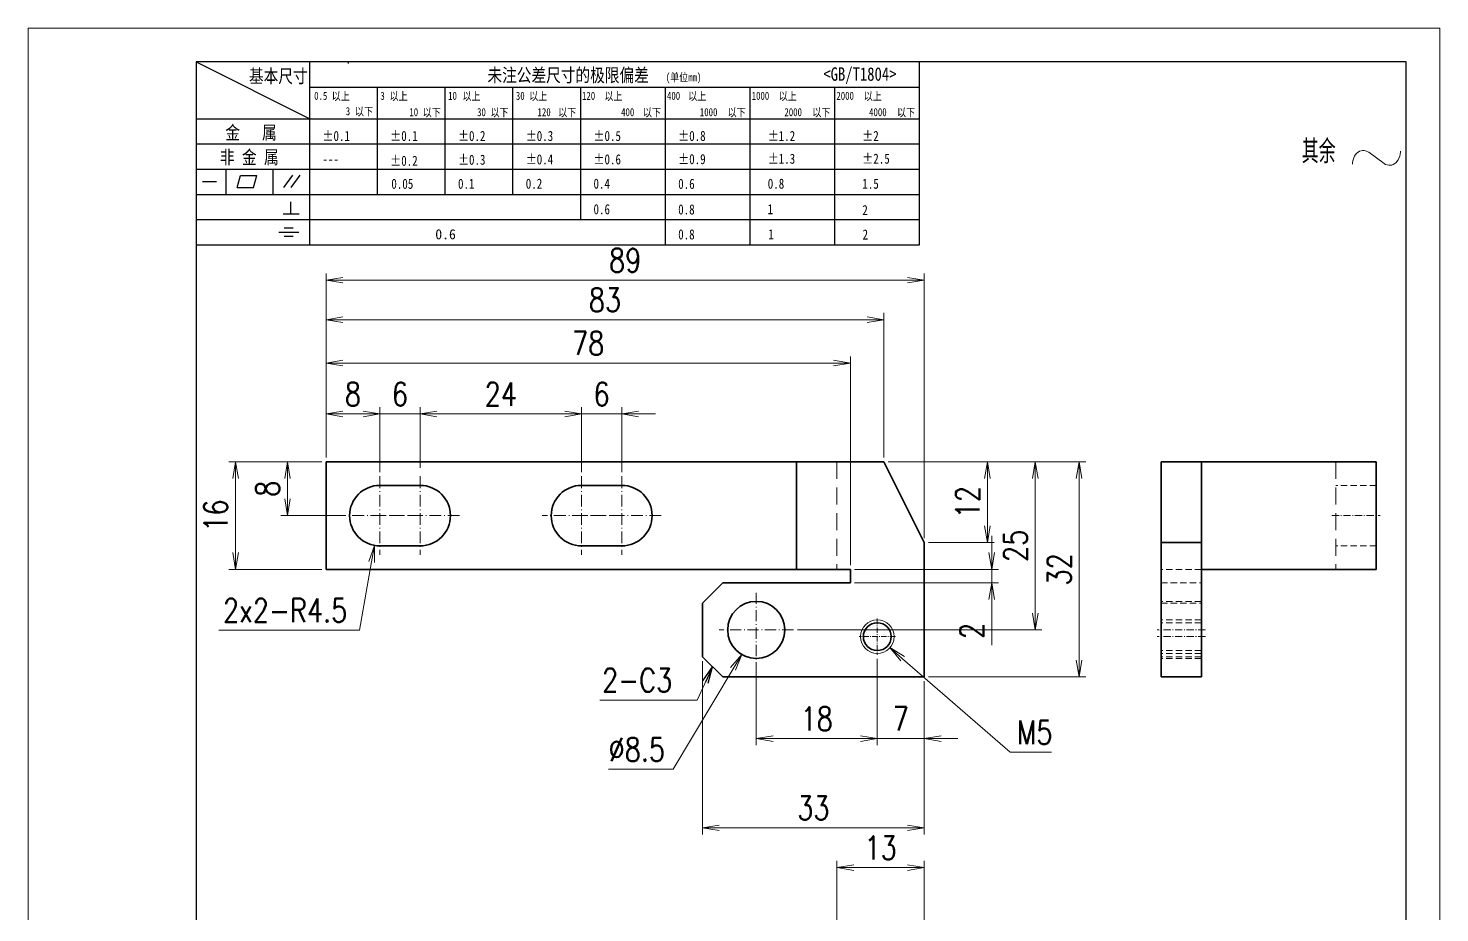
# Model space of a CAD drawing. Header units: millimetres. Extents: x 53130 to 124945, y -23470 to -1811.
# Drawn here: x 57597.5 to 57807.5, y -2360.7 to -2229.1 of the extents above; entities that cross this region are included whole.
import ezdxf

# ---------------------------------------------------------------- set-up
doc = ezdxf.new("R2010")
doc.units = ezdxf.units.MM
doc.header["$LTSCALE"] = 0.5
for name, pattern in [('AM_ISO02W050x2', [3.75, 3, -0.75]), ('AM_ISO08W050x2', [9, 6, -0.75, 1.5, -0.75]), ('DASHDOT', [18.5, 12, -3, 0.5, -3]), ('DASHED', [19.05, 12.7, -6.35]), ('DOT2', [0.125, 0, -0.125])]:
    doc.linetypes.add(name, pattern=pattern)
doc.layers.add('DIM', color=3, linetype='Continuous')
doc.layers.add('图\\M+19E79\\M+195B6\\M+18E9A', color=7, linetype='Continuous')
for name, color, linetype, lineweight in [('中心线', 2, 'AM_ISO08W050x2', 18), ('图框', 7, 'Continuous', 18), ('标注线', 3, 'Continuous', 18), ('粗实线', 7, 'Continuous', 35), ('虚线', 1, 'AM_ISO02W050x2', 18)]:
    doc.layers.add(name, color=color, linetype=linetype, lineweight=lineweight)
doc.layers.add('打印-禁用', color=7, linetype='Continuous', lineweight=15, plot=False)
doc.styles.add('DIM', font='romans.shx', dxfattribs={"width": 0.8, "bigfont": 'bigfont.shx'})
doc.styles.add('国标', font='simfang.ttf', dxfattribs={"width": 0.8})
doc.styles.add('机械长仿宋', font='gbenor.shx', dxfattribs={"height": 1, "bigfont": 'gbcbig.shx'})
doc.dimstyles.new('XR 1-1', dxfattribs={"dimtxt": 3.5, "dimasz": 2.5, "dimexe": 1, "dimexo": 0.625, "dimgap": 1.2, "dimtad": 1, "dimtoh": 1, "dimdsep": 46, "dimtxsty": 'DIM', "dimblk": 'OPEN', "dimcen": 0, "dimclrd": 8, "dimclre": 8, "dimclrt": 2, "dimazin": 2, "dimtfac": 0.5, "dimtmove": 0, "dimatfit": 3, "dimldrblk": 'OPEN', "dimfxl": 0, "dimtolj": 2, "dimlwd": 18, "dimlwe": 18, "dimarcsym": 0})
doc.dimstyles.new('XR 1-1$0', dxfattribs={"dimtxt": 3.5, "dimasz": 2.5, "dimexe": 1, "dimexo": 0.625, "dimgap": 1.2, "dimtad": 1, "dimzin": 9, "dimdsep": 46, "dimtxsty": 'DIM', "dimblk": 'OPEN', "dimcen": 0, "dimclrd": 8, "dimclre": 8, "dimclrt": 2, "dimazin": 2, "dimtfac": 0.5, "dimtmove": 0, "dimatfit": 3, "dimldrblk": 'OPEN', "dimfxl": 0, "dimtolj": 2, "dimlwd": 18, "dimlwe": 18, "dimarcsym": 0})
doc.dimstyles.new('XR 1-1$3', dxfattribs={"dimtxt": 3.5, "dimasz": 2.5, "dimexe": 1, "dimexo": 0.625, "dimgap": 1.2, "dimtad": 1, "dimtoh": 1, "dimdsep": 46, "dimtxsty": 'DIM', "dimblk": 'OPEN', "dimcen": 0, "dimclrd": 8, "dimclre": 8, "dimclrt": 2, "dimazin": 2, "dimtfac": 0.5, "dimtofl": 0, "dimtmove": 0, "dimatfit": 3, "dimldrblk": 'OPEN', "dimfxl": 0, "dimtolj": 2, "dimlwd": 18, "dimlwe": 18, "dimarcsym": 0})
doc.dimstyles.new('XR 1-1$4', dxfattribs={"dimtxt": 3.5, "dimasz": 2.5, "dimexe": 1, "dimexo": 0.625, "dimgap": 1.2, "dimtad": 1, "dimtoh": 1, "dimdsep": 46, "dimtxsty": 'DIM', "dimblk": 'OPEN', "dimcen": 0, "dimclrd": 8, "dimclre": 8, "dimclrt": 2, "dimazin": 2, "dimtfac": 0.5, "dimtofl": 0, "dimtmove": 0, "dimatfit": 3, "dimldrblk": 'OPEN', "dimfxl": 0, "dimtolj": 2, "dimlwd": 18, "dimlwe": 18, "dimarcsym": 0})

# ---------------------------------------------------------------- blocks, each defined once
blk = doc.blocks.new('GZDEH零件A4图框V01版')
at = {"layer": '图\\M+19E79\\M+195B6\\M+18E9A', "linetype": 'Continuous'}
for p, q in [((25, 292), (25, 13.5)), ((205, 292), (25, 292)), ((205, 13.5), (205, 292))]:
    blk.add_line(p, q, dxfattribs=at)
at = {"layer": '图\\M+19E79\\M+195B6\\M+18E9A', "color": 9}
for p, q in [((25, 292), (41.88, 283.54)), ((41.88, 264.79), (41.88, 292)), ((47.66, 291.75), (47.66, 292)), ((132.6, 264.79), (132.6, 292)), ((41.88, 288.22), (132.6, 288.22)), ((51.96, 272.29), (51.96, 288.22)), ((62.04, 272.29), (62.04, 288.22)), ((72.12, 272.29), (72.12, 288.22)), ((82.2, 268.54), (82.2, 288.22)), ((94.8, 264.79), (94.8, 288.22)), ((107.4, 264.79), (107.4, 288.22)), ((120, 264.79), (120, 288.22)), ((25, 283.54), (132.6, 283.54)), ((25, 279.79), (132.6, 279.79)), ((25, 276.04), (132.6, 276.04)), ((29.43, 272.34), (29.43, 276.04)), ((36.42, 272.34), (36.42, 276.04)), ((38.03, 273.3), (39.36, 275.16)), ((39.11, 273.3), (40.45, 275.16)), ((25.94, 274.19), (28, 274.19)), ((31.1, 273.3), (31.58, 275.09)), ((31.1, 273.3), (33.51, 273.3)), ((31.58, 275.09), (33.99, 275.09)), ((33.51, 273.3), (33.99, 275.09)), ((25, 272.29), (132.6, 272.29)), ((39.09, 269.41), (39.09, 271.18)), ((37.93, 269.41), (40.32, 269.41)), ((25, 268.54), (132.6, 268.54)), ((38.08, 267.29), (39.43, 267.29)), ((25, 264.79), (132.6, 264.79)), ((37.3, 266.69), (40.28, 266.69)), ((38.08, 266.09), (39.44, 266.09))]:
    blk.add_line(p, q, dxfattribs=at)
at = {"layer": '打印-禁用', "linetype": 'Continuous'}
for p, q in [((0, 297), (0, 0)), ((210, 297), (0, 297)), ((210, 297), (210, 0))]:
    blk.add_line(p, q, dxfattribs=at)
at = {"layer": '图\\M+19E79\\M+195B6\\M+18E9A', "color": 9, "style": '国标', "width": 0.8}
for s, height, p in [('基本尺寸', 2, (32.84, 288.88)), ('未注公差尺寸的极限偏差', 2, (68.32, 289.02)), ('<GB/T1804>', 2, (118.29, 289.19)), ('30', 1.2, (72.55, 286.35)), ('金   属', 2, (29.33, 280.48)), ('±0.1', 1.5, (43.78, 280.23)), ('±0.1', 1.5, (53.86, 280.23)), ('±0.2', 1.5, (63.94, 280.23)), ('±0.3', 1.5, (74.02, 280.23)), ('±0.5', 1.5, (84.1, 280.23)), ('±0.8', 1.5, (96.7, 280.23)), ('±1.2', 1.5, (110.02, 280.23)), ('±2', 1.5, (124.09, 280.23)), ('非 金 属', 2, (28.53, 276.82)), ('---', 1.5, (43.78, 276.81)), ('±0.2', 1.5, (53.86, 276.54)), ('±0.3', 1.5, (63.94, 276.69)), ('±0.4', 1.5, (74.02, 276.75)), ('±0.6', 1.5, (84.1, 276.75)), ('±0.9', 1.5, (96.7, 276.78)), ('±1.3', 1.5, (110.02, 276.84)), ('±2.5', 1.5, (124.09, 276.85)), ('0.1', 1.5, (63.94, 273.12)), ('0.2', 1.5, (74.02, 273.13)), ('0.4', 1.5, (84.1, 273.13)), ('0.6', 1.5, (96.7, 273.11)), ('0.8', 1.5, (110.02, 273.13)), ('1.5', 1.5, (124.09, 273.12)), ('0.6', 1.5, (84.1, 269.33)), ('0.8', 1.5, (96.7, 269.3)), ('1', 1.5, (110.02, 269.34)), ('2', 1.5, (124.09, 269.2)), ('0.8', 1.5, (96.7, 265.59)), ('1', 1.5, (110.1, 265.6)), ('2', 1.5, (124.13, 265.57))]:
    blk.add_text(s, height=height, dxfattribs=at).set_placement(p)
at = {"layer": '图\\M+19E79\\M+195B6\\M+18E9A', "color": 9, "lineweight": 15, "style": '国标', "width": 0.8}
for s, p in [('0.5', (42.54, 286.35)), ('以上', (45.15, 286.3)), ('3', (52.39, 286.35)), ('以上', (53.76, 286.3)), ('10', (62.47, 286.35)), ('以上', (64.6, 286.3)), ('以上', (74.53, 286.3)), ('120', (82.39, 286.35)), ('以上', (85.72, 286.3)), ('400', (95.03, 286.35)), ('以上', (98.19, 286.3)), ('1000', (107.63, 286.35)), ('以上', (111.67, 286.3)), ('2000', (120.23, 286.35)), ('以上', (124.31, 286.3)), ('3', (47.24, 284.06)), ('以下', (48.61, 284.01)), ('10', (56.7, 283.92)), ('以下', (58.69, 283.87)), ('30', (66.78, 283.92)), ('以下', (68.77, 283.87)), ('120', (75.77, 283.92)), ('以下', (78.85, 283.87)), ('400', (88.21, 283.92)), ('以下', (91.45, 283.87)), ('1000', (99.92, 283.92)), ('以下', (104.05, 283.87)), ('2000', (112.5, 283.92)), ('以下', (116.65, 283.87)), ('4000', (125.1, 283.92)), ('以下', (129.25, 283.87))]:
    blk.add_text(s, height=1.2, dxfattribs=at).set_placement(p)
at = {"layer": '图\\M+19E79\\M+195B6\\M+18E9A', "color": 9, "lineweight": 13, "style": '国标'}
blk.add_text('0.6', height=1.5, dxfattribs=at).set_placement((60.56, 265.61))
at = {"layer": '图\\M+19E79\\M+195B6\\M+18E9A', "color": 9, "lineweight": 15, "insert": (94.85, 290.31), "char_height": 1.2, "width": 8.7957, "attachment_point": 1, "style": '国标'}
blk.add_mtext('(单位mm)', dxfattribs=at)
at = {"layer": '图\\M+19E79\\M+195B6\\M+18E9A', "color": 9, "insert": (54.02, 273.09), "char_height": 1.5, "width": 5.1982, "attachment_point": 7, "style": '国标'}
blk.add_mtext('0.05', dxfattribs=at)
blk = doc.blocks.new('DEH A4')
at = {"layer": '图框'}
blk.add_blockref('GZDEH零件A4图框V01版', (0, 0), dxfattribs=at)
blk = doc.blocks.new('其余不去材料')
at = {"layer": '标注线', "color": 2, "lineweight": 13}
for points in [[(0, 0.17), (0.01, 0.48), (0.07, 0.79), (0.16, 1.09), (0.28, 1.36), (0.44, 1.6), (0.62, 1.8), (0.82, 1.97), (1.04, 2.09), (1.26, 2.17), (1.49, 2.21), (1.72, 2.21), (1.94, 2.17), (2.37, 1.97), (2.41, 1.95)], [(2.41, 1.95), (3.55, 1.11), (4.7, 0.27)], [(4.7, 0.27), (4.91, 0.14), (5.14, 0.05), (5.37, 0), (5.6, 0), (5.82, 0.04), (6.04, 0.11), (6.45, 0.38), (6.79, 0.8), (7.02, 1.34), (7.11, 1.95), (7.11, 2.09)]]:
    blk.add_lwpolyline(points, dxfattribs=at)
at = {"layer": '标注线', "color": 7, "linetype": 'DOT2', "style": '机械长仿宋'}
blk.add_text('其余', height=3.5, dxfattribs=at).set_placement((-7.56, 0.3))
blk = doc.blocks.new('_Open')
at = {"color": 0, "linetype": 'ByBlock', "lineweight": -2}
for p, q in [((-1, 0.167), (0, 0)), ((-1, -0.167), (0, 0)), ((0, 0), (-1, 0))]:
    blk.add_line(p, q, dxfattribs=at)
blk = doc.blocks.new('*D342')
at = {"layer": 'Defpoints', "color": 0, "transparency": 16777216}
for p in [(57724.78, -2272.46), (57641.78, -2293.6), (57724.78, -2293.6)]:
    blk.add_point(p, dxfattribs=at)
at = {"layer": '标注线', "color": 8, "lineweight": 18, "transparency": 16777216}
for p, q in [((57641.78, -2292.98), (57641.78, -2271.46)), ((57724.78, -2292.98), (57724.78, -2271.46)), ((57644.28, -2272.46), (57722.28, -2272.46))]:
    blk.add_line(p, q, dxfattribs=at)
at = {"layer": '标注线', "color": 8, "lineweight": 18, "transparency": 16777216, "xscale": 2.5, "yscale": 2.5, "zscale": 2.5, "rotation": 180}
blk.add_blockref('_Open', (57641.78, -2272.46), dxfattribs=at)
at = {"layer": '标注线', "color": 8, "lineweight": 18, "transparency": 16777216, "xscale": 2.5, "yscale": 2.5, "zscale": 2.5}
blk.add_blockref('_Open', (57724.78, -2272.46), dxfattribs=at)
at = {"layer": '标注线', "color": 2, "transparency": 16777216, "insert": (57683.28, -2269.51), "char_height": 3.5, "attachment_point": 5, "style": 'DIM'}
blk.add_mtext('\\A2;83', dxfattribs=at)
blk = doc.blocks.new('*D343')
at = {"layer": 'Defpoints', "color": 0, "transparency": 16777216}
for p in [(57641.78, -2266.58), (57641.78, -2293.6), (57730.78, -2305.6)]:
    blk.add_point(p, dxfattribs=at)
at = {"layer": '标注线', "color": 8, "lineweight": 18, "transparency": 16777216}
for p, q in [((57641.78, -2292.98), (57641.78, -2265.58)), ((57730.78, -2304.98), (57730.78, -2265.58)), ((57728.28, -2266.58), (57644.28, -2266.58))]:
    blk.add_line(p, q, dxfattribs=at)
at = {"layer": '标注线', "color": 8, "lineweight": 18, "transparency": 16777216, "xscale": 2.5, "yscale": 2.5, "zscale": 2.5, "rotation": 180}
blk.add_blockref('_Open', (57641.78, -2266.58), dxfattribs=at)
at = {"layer": '标注线', "color": 8, "lineweight": 18, "transparency": 16777216, "xscale": 2.5, "yscale": 2.5, "zscale": 2.5}
blk.add_blockref('_Open', (57730.78, -2266.58), dxfattribs=at)
at = {"layer": '标注线', "color": 2, "transparency": 16777216, "insert": (57686.28, -2263.63), "char_height": 3.5, "attachment_point": 5, "style": 'DIM'}
blk.add_mtext('\\A2;89', dxfattribs=at)
blk = doc.blocks.new('*D344')
at = {"layer": 'Defpoints', "color": 0, "transparency": 16777216}
for p in [(57649.78, -2286.48), (57641.78, -2293.6), (57649.78, -2295.75)]:
    blk.add_point(p, dxfattribs=at)
at = {"layer": '标注线', "color": 8, "lineweight": 18, "transparency": 16777216}
for p, q in [((57641.78, -2292.98), (57641.78, -2285.48)), ((57644.28, -2286.48), (57647.28, -2286.48)), ((57649.78, -2295.13), (57649.78, -2285.48))]:
    blk.add_line(p, q, dxfattribs=at)
at = {"layer": '标注线', "color": 8, "lineweight": 18, "transparency": 16777216, "xscale": 2.5, "yscale": 2.5, "zscale": 2.5, "rotation": 180}
blk.add_blockref('_Open', (57641.78, -2286.48), dxfattribs=at)
at = {"layer": '标注线', "color": 8, "lineweight": 18, "transparency": 16777216, "xscale": 2.5, "yscale": 2.5, "zscale": 2.5}
blk.add_blockref('_Open', (57649.78, -2286.48), dxfattribs=at)
at = {"layer": '标注线', "color": 2, "transparency": 16777216, "insert": (57645.78, -2283.53), "char_height": 3.5, "attachment_point": 5, "style": 'DIM'}
blk.add_mtext('\\A2;8', dxfattribs=at)
blk = doc.blocks.new('*D345')
at = {"layer": 'Defpoints', "color": 0, "transparency": 16777216}
for p in [(57655.78, -2286.48), (57649.78, -2295.13), (57655.78, -2295.13)]:
    blk.add_point(p, dxfattribs=at)
at = {"layer": '标注线', "color": 8, "lineweight": 18, "transparency": 16777216}
for p, q in [((57647.28, -2286.48), (57644.78, -2286.48)), ((57649.78, -2294.5), (57649.78, -2285.48)), ((57649.78, -2286.48), (57655.78, -2286.48)), ((57655.78, -2294.5), (57655.78, -2285.48)), ((57658.28, -2286.48), (57660.78, -2286.48))]:
    blk.add_line(p, q, dxfattribs=at)
at = {"layer": '标注线', "color": 8, "lineweight": 18, "transparency": 16777216, "xscale": 2.5, "yscale": 2.5, "zscale": 2.5}
blk.add_blockref('_Open', (57649.78, -2286.48), dxfattribs=at)
at = {"layer": '标注线', "color": 8, "lineweight": 18, "transparency": 16777216, "xscale": 2.5, "yscale": 2.5, "zscale": 2.5, "rotation": 180}
blk.add_blockref('_Open', (57655.78, -2286.48), dxfattribs=at)
at = {"layer": '标注线', "color": 2, "transparency": 16777216, "insert": (57652.78, -2283.53), "char_height": 3.5, "attachment_point": 5, "style": 'DIM'}
blk.add_mtext('\\A2;6', dxfattribs=at)
blk = doc.blocks.new('*D346')
at = {"layer": 'Defpoints', "color": 0, "transparency": 16777216}
for p in [(57679.78, -2286.48), (57655.78, -2295.13), (57679.78, -2295.75)]:
    blk.add_point(p, dxfattribs=at)
at = {"layer": '标注线', "color": 8, "lineweight": 18, "transparency": 16777216}
for p, q in [((57655.78, -2294.5), (57655.78, -2285.48)), ((57658.28, -2286.48), (57677.28, -2286.48)), ((57679.78, -2295.13), (57679.78, -2285.48))]:
    blk.add_line(p, q, dxfattribs=at)
at = {"layer": '标注线', "color": 8, "lineweight": 18, "transparency": 16777216, "xscale": 2.5, "yscale": 2.5, "zscale": 2.5, "rotation": 180}
blk.add_blockref('_Open', (57655.78, -2286.48), dxfattribs=at)
at = {"layer": '标注线', "color": 8, "lineweight": 18, "transparency": 16777216, "xscale": 2.5, "yscale": 2.5, "zscale": 2.5}
blk.add_blockref('_Open', (57679.78, -2286.48), dxfattribs=at)
at = {"layer": '标注线', "color": 2, "transparency": 16777216, "insert": (57667.78, -2283.53), "char_height": 3.5, "attachment_point": 5, "style": 'DIM'}
blk.add_mtext('\\A2;24', dxfattribs=at)
blk = doc.blocks.new('*D347')
at = {"layer": 'Defpoints', "color": 0, "transparency": 16777216}
for p in [(57685.78, -2286.48), (57679.78, -2295.75), (57685.78, -2295.75)]:
    blk.add_point(p, dxfattribs=at)
at = {"layer": '标注线', "color": 8, "lineweight": 18, "transparency": 16777216}
for p, q in [((57677.28, -2286.48), (57674.78, -2286.48)), ((57679.78, -2295.13), (57679.78, -2285.48)), ((57679.78, -2286.48), (57685.78, -2286.48)), ((57685.78, -2295.13), (57685.78, -2285.48)), ((57688.28, -2286.48), (57690.78, -2286.48))]:
    blk.add_line(p, q, dxfattribs=at)
at = {"layer": '标注线', "color": 8, "lineweight": 18, "transparency": 16777216, "xscale": 2.5, "yscale": 2.5, "zscale": 2.5}
blk.add_blockref('_Open', (57679.78, -2286.48), dxfattribs=at)
at = {"layer": '标注线', "color": 8, "lineweight": 18, "transparency": 16777216, "xscale": 2.5, "yscale": 2.5, "zscale": 2.5, "rotation": 180}
blk.add_blockref('_Open', (57685.78, -2286.48), dxfattribs=at)
at = {"layer": '标注线', "color": 2, "transparency": 16777216, "insert": (57682.78, -2283.53), "char_height": 3.5, "attachment_point": 5, "style": 'DIM'}
blk.add_mtext('\\A2;6', dxfattribs=at)
blk = doc.blocks.new('*D348')
at = {"layer": 'Defpoints', "color": 0, "transparency": 16777216}
for p in [(57641.78, -2293.6), (57628.31, -2309.6), (57641.78, -2309.6)]:
    blk.add_point(p, dxfattribs=at)
at = {"layer": '标注线', "color": 8, "lineweight": 18, "transparency": 16777216}
for p, q in [((57641.16, -2293.6), (57627.31, -2293.6)), ((57628.31, -2296.1), (57628.31, -2307.1)), ((57641.16, -2309.6), (57627.31, -2309.6))]:
    blk.add_line(p, q, dxfattribs=at)
at = {"layer": '标注线', "color": 8, "lineweight": 18, "transparency": 16777216, "xscale": 2.5, "yscale": 2.5, "zscale": 2.5}
for p, rotation in [((57628.31, -2293.6), 90), ((57628.31, -2309.6), 270)]:
    blk.add_blockref('_Open', p, dxfattribs=dict(at, rotation=rotation))
at = {"layer": '标注线', "color": 2, "transparency": 16777216, "insert": (57625.36, -2301.6), "char_height": 3.5, "attachment_point": 5, "rotation": 90, "style": 'DIM'}
blk.add_mtext('\\A2;16', dxfattribs=at)
blk = doc.blocks.new('*D349')
at = {"layer": 'Defpoints', "color": 0, "transparency": 16777216}
for p in [(57641.78, -2293.6), (57636.04, -2301.6), (57644.59, -2301.6)]:
    blk.add_point(p, dxfattribs=at)
at = {"layer": '标注线', "color": 8, "lineweight": 18, "transparency": 16777216}
for p, q in [((57641.16, -2293.6), (57635.04, -2293.6)), ((57636.04, -2296.1), (57636.04, -2299.1)), ((57643.96, -2301.6), (57635.04, -2301.6))]:
    blk.add_line(p, q, dxfattribs=at)
at = {"layer": '标注线', "color": 8, "lineweight": 18, "transparency": 16777216, "xscale": 2.5, "yscale": 2.5, "zscale": 2.5}
for p, rotation in [((57636.04, -2293.6), 90), ((57636.04, -2301.6), 270)]:
    blk.add_blockref('_Open', p, dxfattribs=dict(at, rotation=rotation))
at = {"layer": '标注线', "color": 2, "transparency": 16777216, "insert": (57633.09, -2297.6), "char_height": 3.5, "attachment_point": 5, "rotation": 90, "style": 'DIM'}
blk.add_mtext('\\A2;8', dxfattribs=at)
blk = doc.blocks.new('*D350')
at = {"layer": 'Defpoints', "color": 0, "transparency": 16777216}
for p in [(57724.78, -2293.6), (57753.81, -2293.6), (57730.78, -2325.6)]:
    blk.add_point(p, dxfattribs=at)
at = {"layer": '标注线', "color": 8, "lineweight": 18, "transparency": 16777216}
for p, q in [((57725.41, -2293.6), (57754.81, -2293.6)), ((57753.81, -2323.1), (57753.81, -2296.1)), ((57731.41, -2325.6), (57754.81, -2325.6))]:
    blk.add_line(p, q, dxfattribs=at)
at = {"layer": '标注线', "color": 8, "lineweight": 18, "transparency": 16777216, "xscale": 2.5, "yscale": 2.5, "zscale": 2.5}
for p, rotation in [((57753.81, -2293.6), 90), ((57753.81, -2325.6), 270)]:
    blk.add_blockref('_Open', p, dxfattribs=dict(at, rotation=rotation))
at = {"layer": '标注线', "color": 2, "transparency": 16777216, "insert": (57750.86, -2309.6), "char_height": 3.5, "attachment_point": 5, "rotation": 90, "style": 'DIM'}
blk.add_mtext('\\A2;32', dxfattribs=at)
blk = doc.blocks.new('*D351')
at = {"layer": 'Defpoints', "color": 0, "transparency": 16777216}
for p in [(57724.78, -2293.6), (57740.17, -2293.6), (57730.78, -2305.6)]:
    blk.add_point(p, dxfattribs=at)
at = {"layer": '标注线', "color": 8, "lineweight": 18, "transparency": 16777216}
for p, q in [((57725.41, -2293.6), (57741.17, -2293.6)), ((57740.17, -2303.1), (57740.17, -2296.1)), ((57731.41, -2305.6), (57741.17, -2305.6))]:
    blk.add_line(p, q, dxfattribs=at)
at = {"layer": '标注线', "color": 8, "lineweight": 18, "transparency": 16777216, "xscale": 2.5, "yscale": 2.5, "zscale": 2.5}
for p, rotation in [((57740.17, -2293.6), 90), ((57740.17, -2305.6), 270)]:
    blk.add_blockref('_Open', p, dxfattribs=dict(at, rotation=rotation))
at = {"layer": '标注线', "color": 2, "transparency": 16777216, "insert": (57737.22, -2299.6), "char_height": 3.5, "attachment_point": 5, "rotation": 90, "style": 'DIM'}
blk.add_mtext('\\A2;12', dxfattribs=at)
blk = doc.blocks.new('*D352')
at = {"layer": 'Defpoints', "color": 0, "transparency": 16777216}
for p in [(57719.78, -2309.6), (57740.81, -2309.6), (57719.78, -2311.6)]:
    blk.add_point(p, dxfattribs=at)
at = {"layer": '标注线', "color": 8, "lineweight": 18, "transparency": 16777216}
for p, q in [((57740.81, -2307.1), (57740.81, -2304.6)), ((57720.41, -2309.6), (57741.81, -2309.6)), ((57740.81, -2309.6), (57740.81, -2311.6)), ((57720.41, -2311.6), (57741.81, -2311.6)), ((57740.81, -2314.1), (57740.81, -2320.87))]:
    blk.add_line(p, q, dxfattribs=at)
at = {"layer": '标注线', "color": 8, "lineweight": 18, "transparency": 16777216, "xscale": 2.5, "yscale": 2.5, "zscale": 2.5}
for p, rotation in [((57740.81, -2309.6), 270), ((57740.81, -2311.6), 90)]:
    blk.add_blockref('_Open', p, dxfattribs=dict(at, rotation=rotation))
at = {"layer": '标注线', "color": 2, "transparency": 16777216, "insert": (57737.86, -2318.74), "char_height": 3.5, "attachment_point": 5, "rotation": 90, "style": 'DIM'}
blk.add_mtext('\\A2;2', dxfattribs=at)
blk = doc.blocks.new('*D353')
at = {"layer": 'Defpoints', "color": 0, "transparency": 16777216}
for p in [(57697.78, -2322.6), (57730.78, -2325.6), (57697.78, -2348.04)]:
    blk.add_point(p, dxfattribs=at)
at = {"layer": '标注线', "color": 8, "lineweight": 18, "transparency": 16777216}
for p, q in [((57697.78, -2323.23), (57697.78, -2349.04)), ((57730.78, -2326.23), (57730.78, -2349.04)), ((57728.28, -2348.04), (57700.28, -2348.04))]:
    blk.add_line(p, q, dxfattribs=at)
at = {"layer": '标注线', "color": 8, "lineweight": 18, "transparency": 16777216, "xscale": 2.5, "yscale": 2.5, "zscale": 2.5, "rotation": 180}
blk.add_blockref('_Open', (57697.78, -2348.04), dxfattribs=at)
at = {"layer": '标注线', "color": 8, "lineweight": 18, "transparency": 16777216, "xscale": 2.5, "yscale": 2.5, "zscale": 2.5}
blk.add_blockref('_Open', (57730.78, -2348.04), dxfattribs=at)
at = {"layer": '标注线', "color": 2, "transparency": 16777216, "insert": (57714.28, -2345.09), "char_height": 3.5, "attachment_point": 5, "style": 'DIM'}
blk.add_mtext('\\A2;33', dxfattribs=at)
blk = doc.blocks.new('*D354')
at = {"layer": 'Defpoints', "color": 0, "transparency": 16777216}
for p in [(57723.78, -2322.29), (57730.78, -2325.6), (57723.78, -2334.76)]:
    blk.add_point(p, dxfattribs=at)
at = {"layer": '标注线', "color": 8, "lineweight": 18, "transparency": 16777216}
for p, q in [((57723.78, -2322.92), (57723.78, -2335.76)), ((57730.78, -2326.23), (57730.78, -2335.76)), ((57721.28, -2334.76), (57718.78, -2334.76)), ((57730.78, -2334.76), (57723.78, -2334.76)), ((57733.28, -2334.76), (57735.78, -2334.76))]:
    blk.add_line(p, q, dxfattribs=at)
at = {"layer": '标注线', "color": 8, "lineweight": 18, "transparency": 16777216, "xscale": 2.5, "yscale": 2.5, "zscale": 2.5}
blk.add_blockref('_Open', (57723.78, -2334.76), dxfattribs=at)
at = {"layer": '标注线', "color": 8, "lineweight": 18, "transparency": 16777216, "xscale": 2.5, "yscale": 2.5, "zscale": 2.5, "rotation": 180}
blk.add_blockref('_Open', (57730.78, -2334.76), dxfattribs=at)
at = {"layer": '标注线', "color": 2, "transparency": 16777216, "insert": (57727.28, -2331.81), "char_height": 3.5, "attachment_point": 5, "style": 'DIM'}
blk.add_mtext('\\A2;7', dxfattribs=at)
blk = doc.blocks.new('*D355')
at = {"layer": 'Defpoints', "color": 0, "transparency": 16777216}
for p in [(57705.78, -2323.48), (57723.78, -2322.92), (57705.78, -2334.76)]:
    blk.add_point(p, dxfattribs=at)
at = {"layer": '标注线', "color": 8, "lineweight": 18, "transparency": 16777216}
for p, q in [((57705.78, -2324.11), (57705.78, -2335.76)), ((57723.78, -2323.54), (57723.78, -2335.76)), ((57721.28, -2334.76), (57708.28, -2334.76))]:
    blk.add_line(p, q, dxfattribs=at)
at = {"layer": '标注线', "color": 8, "lineweight": 18, "transparency": 16777216, "xscale": 2.5, "yscale": 2.5, "zscale": 2.5, "rotation": 180}
blk.add_blockref('_Open', (57705.78, -2334.76), dxfattribs=at)
at = {"layer": '标注线', "color": 8, "lineweight": 18, "transparency": 16777216, "xscale": 2.5, "yscale": 2.5, "zscale": 2.5}
blk.add_blockref('_Open', (57723.78, -2334.76), dxfattribs=at)
at = {"layer": '标注线', "color": 2, "transparency": 16777216, "insert": (57714.78, -2331.81), "char_height": 3.5, "attachment_point": 5, "style": 'DIM'}
blk.add_mtext('\\A2;18', dxfattribs=at)
blk = doc.blocks.new('*D356')
at = {"layer": 'Defpoints', "color": 0, "transparency": 16777216}
for p in [(57724.78, -2293.6), (57711.31, -2318.6), (57747.29, -2318.6)]:
    blk.add_point(p, dxfattribs=at)
at = {"layer": '标注线', "color": 8, "lineweight": 18, "transparency": 16777216}
for p, q in [((57725.41, -2293.6), (57748.29, -2293.6)), ((57747.29, -2296.1), (57747.29, -2316.1)), ((57711.93, -2318.6), (57748.29, -2318.6))]:
    blk.add_line(p, q, dxfattribs=at)
at = {"layer": '标注线', "color": 8, "lineweight": 18, "transparency": 16777216, "xscale": 2.5, "yscale": 2.5, "zscale": 2.5}
for p, rotation in [((57747.29, -2293.6), 90), ((57747.29, -2318.6), 270)]:
    blk.add_blockref('_Open', p, dxfattribs=dict(at, rotation=rotation))
at = {"layer": '标注线', "color": 2, "transparency": 16777216, "insert": (57744.34, -2306.1), "char_height": 3.5, "attachment_point": 5, "rotation": 90, "style": 'DIM'}
blk.add_mtext('\\A2;25', dxfattribs=at)
blk = doc.blocks.new('*D357')
at = {"layer": 'Defpoints', "color": 0, "transparency": 16777216}
for p in [(57707.96, -2314.96), (57703.61, -2322.25)]:
    blk.add_point(p, dxfattribs=at)
at = {"layer": '标注线', "color": 8, "lineweight": 18, "transparency": 16777216}
for p, q in [((57693.41, -2339.33), (57702.32, -2324.4)), ((57683.81, -2339.33), (57693.41, -2339.33))]:
    blk.add_line(p, q, dxfattribs=at)
at = {"layer": '标注线', "color": 8, "lineweight": 18, "transparency": 16777216, "xscale": 2.5, "yscale": 2.5, "zscale": 2.5, "rotation": 59.15256502699886}
blk.add_blockref('_Open', (57703.61, -2322.25), dxfattribs=at)
at = {"layer": '标注线', "color": 2, "transparency": 16777216, "insert": (57688.01, -2336.38), "char_height": 3.5, "attachment_point": 5, "style": 'DIM'}
blk.add_mtext('\\A2;∅8.5', dxfattribs=at)
blk = doc.blocks.new('*D358')
at = {"layer": 'Defpoints', "color": 0, "transparency": 16777216}
for p in [(57721.9, -2317.96), (57725.67, -2321.24)]:
    blk.add_point(p, dxfattribs=at)
at = {"layer": '标注线', "color": 8, "lineweight": 18, "transparency": 16777216}
for p, q in [((57743.55, -2336.8), (57727.56, -2322.88)), ((57749.69, -2336.8), (57743.55, -2336.8))]:
    blk.add_line(p, q, dxfattribs=at)
at = {"layer": '标注线', "color": 8, "lineweight": 18, "transparency": 16777216, "xscale": 2.5, "yscale": 2.5, "zscale": 2.5, "rotation": 138.9918312612509}
blk.add_blockref('_Open', (57725.67, -2321.24), dxfattribs=at)
at = {"layer": '标注线', "color": 2, "transparency": 16777216, "insert": (57747.22, -2333.85), "char_height": 3.5, "attachment_point": 5, "style": 'DIM'}
blk.add_mtext('\\A2;M5', dxfattribs=at)
blk = doc.blocks.new('*D365')
at = {"layer": 'Defpoints', "color": 0, "transparency": 16777216}
for p in [(57649.78, -2301.6), (57649, -2306.03)]:
    blk.add_point(p, dxfattribs=at)
at = {"layer": '标注线', "color": 8, "lineweight": 18, "transparency": 16777216}
for p, q in [((57646.76, -2318.64), (57648.56, -2308.5)), ((57625.82, -2318.64), (57646.76, -2318.64))]:
    blk.add_line(p, q, dxfattribs=at)
at = {"layer": '标注线', "color": 8, "lineweight": 18, "transparency": 16777216, "xscale": 2.5, "yscale": 2.5, "zscale": 2.5, "rotation": 79.92826150324869}
blk.add_blockref('_Open', (57649, -2306.03), dxfattribs=at)
at = {"layer": '标注线', "color": 2, "transparency": 16777216, "insert": (57635.69, -2315.69), "char_height": 3.5, "attachment_point": 5, "style": 'DIM'}
blk.add_mtext('\\A2;\\A2;2x2-R4.5', dxfattribs=at)
blk = doc.blocks.new('*D366')
at = {"layer": 'Defpoints', "color": 0, "transparency": 16777216}
for p in [(57641.78, -2278.91), (57641.78, -2293.6), (57719.78, -2309.6)]:
    blk.add_point(p, dxfattribs=at)
at = {"layer": '标注线', "color": 8, "lineweight": 18, "transparency": 16777216}
for p, q in [((57641.78, -2292.98), (57641.78, -2277.91)), ((57719.78, -2308.98), (57719.78, -2277.91)), ((57717.28, -2278.91), (57644.28, -2278.91))]:
    blk.add_line(p, q, dxfattribs=at)
at = {"layer": '标注线', "color": 8, "lineweight": 18, "transparency": 16777216, "xscale": 2.5, "yscale": 2.5, "zscale": 2.5, "rotation": 180}
blk.add_blockref('_Open', (57641.78, -2278.91), dxfattribs=at)
at = {"layer": '标注线', "color": 8, "lineweight": 18, "transparency": 16777216, "xscale": 2.5, "yscale": 2.5, "zscale": 2.5}
blk.add_blockref('_Open', (57719.78, -2278.91), dxfattribs=at)
at = {"layer": '标注线', "color": 2, "transparency": 16777216, "insert": (57680.78, -2275.96), "char_height": 3.5, "attachment_point": 5, "style": 'DIM'}
blk.add_mtext('\\A2;78', dxfattribs=at)
blk = doc.blocks.new('*D368')
at = {"layer": 'Defpoints', "color": 0, "transparency": 16777216}
for p in [(57717.78, -2353.96), (57730.78, -2368.64), (57717.78, -2376.64)]:
    blk.add_point(p, dxfattribs=at)
at = {"layer": 'DIM', "color": 8, "lineweight": 18, "transparency": 16777216}
for p, q in [((57717.78, -2376.02), (57717.78, -2352.96)), ((57728.28, -2353.96), (57720.28, -2353.96)), ((57730.78, -2368.02), (57730.78, -2352.96))]:
    blk.add_line(p, q, dxfattribs=at)
at = {"layer": 'DIM', "color": 8, "lineweight": 18, "transparency": 16777216, "xscale": 2.5, "yscale": 2.5, "zscale": 2.5, "rotation": 180}
blk.add_blockref('_Open', (57717.78, -2353.96), dxfattribs=at)
at = {"layer": 'DIM', "color": 8, "lineweight": 18, "transparency": 16777216, "xscale": 2.5, "yscale": 2.5, "zscale": 2.5}
blk.add_blockref('_Open', (57730.78, -2353.96), dxfattribs=at)
at = {"layer": 'DIM', "color": 2, "transparency": 16777216, "insert": (57724.28, -2351.01), "char_height": 3.5, "attachment_point": 5, "style": 'DIM'}
blk.add_mtext('\\A2;13', dxfattribs=at)

msp = doc.modelspace()

# ---------------------------------------------------------------- linework, layer by layer
at = {"color": 7, "lineweight": 13}
msp.add_circle((57723.784, -2319.604), 2.5, dxfattribs=at)
at = {"layer": '中心线', "linetype": 'DASHDOT', "ltscale": 0.2925}
for p, q in [((57649.784, -2295.754), (57649.784, -2307.454)), ((57655.784, -2295.754), (57655.784, -2307.454)), ((57679.784, -2295.754), (57679.784, -2307.454)), ((57685.784, -2295.754), (57685.784, -2307.454)), ((57655.634, -2301.604), (57643.934, -2301.604)), ((57661.634, -2301.604), (57649.934, -2301.604)), ((57685.634, -2301.604), (57673.934, -2301.604)), ((57691.634, -2301.604), (57679.934, -2301.604))]:
    msp.add_line(p, q, dxfattribs=at)
at = {"layer": '中心线', "linetype": 'DASHDOT', "ltscale": 0.179999}
msp.add_line((57791.402, -2301.604), (57798.602, -2301.604), dxfattribs=at)
at = {"layer": '中心线', "linetype": 'DASHDOT', "ltscale": 0.27625}
for p, q in [((57705.784, -2313.079), (57705.784, -2324.129)), ((57711.309, -2318.604), (57700.259, -2318.604))]:
    msp.add_line(p, q, dxfattribs=at)
at = {"layer": '中心线', "linetype": 'DASHDOT', "ltscale": 0.134355}
for p, q in [((57723.784, -2316.917), (57723.784, -2322.291)), ((57726.471, -2319.604), (57721.097, -2319.604))]:
    msp.add_line(p, q, dxfattribs=at)
at = {"layer": '中心线', "linetype": 'DASHDOT', "ltscale": 0.180014}
for p, q in [((57772.602, -2318.604), (57765.401, -2318.604)), ((57772.602, -2319.604), (57765.401, -2319.604))]:
    msp.add_line(p, q, dxfattribs=at)
at = {"layer": '粗实线', "ltscale": 0.4}
for p, q in [((57641.784, -2309.604), (57641.784, -2293.604)), ((57711.784, -2309.604), (57711.784, -2293.604)), ((57798.002, -2293.604), (57798.002, -2309.604))]:
    msp.add_line(p, q, dxfattribs=at)
at = {"layer": '粗实线'}
for p, q in [((57710.784, -2293.604), (57641.784, -2293.604)), ((57730.784, -2325.604), (57730.784, -2305.604)), ((57766.002, -2325.604), (57766.002, -2305.604)), ((57772.002, -2325.604), (57772.002, -2305.604)), ((57710.784, -2309.604), (57641.784, -2309.604)), ((57730.784, -2325.604), (57700.784, -2325.604))]:
    msp.add_line(p, q, dxfattribs=at)
at = {"layer": '粗实线', "ltscale": 0.025}
for p, q in [((57710.784, -2293.604), (57711.784, -2293.604)), ((57710.784, -2309.604), (57711.784, -2309.604)), ((57718.784, -2309.604), (57719.784, -2309.604))]:
    msp.add_line(p, q, dxfattribs=at)
at = {"layer": '粗实线', "ltscale": 0.175}
for p, q in [((57718.784, -2293.604), (57711.784, -2293.604)), ((57798.002, -2293.604), (57791.002, -2293.604)), ((57711.784, -2309.604), (57718.784, -2309.604)), ((57791.002, -2309.604), (57798.002, -2309.604))]:
    msp.add_line(p, q, dxfattribs=at)
at = {"layer": '粗实线', "ltscale": 0.15}
for p, q in [((57718.784, -2293.604), (57724.784, -2293.604)), ((57766.002, -2293.604), (57772.002, -2293.604)), ((57655.784, -2297.104), (57649.784, -2297.104)), ((57685.784, -2297.104), (57679.784, -2297.104)), ((57766.002, -2305.604), (57772.002, -2305.604)), ((57649.784, -2306.104), (57655.784, -2306.104)), ((57679.784, -2306.104), (57685.784, -2306.104)), ((57772.002, -2325.604), (57766.002, -2325.604))]:
    msp.add_line(p, q, dxfattribs=at)
at = {"layer": '粗实线', "ltscale": 0.33541}
msp.add_line((57724.784, -2293.604), (57730.784, -2305.604), dxfattribs=at)
at = {"layer": '粗实线', "ltscale": 0.3}
for p, q in [((57766.002, -2293.604), (57766.002, -2305.604)), ((57772.002, -2293.604), (57772.002, -2305.604))]:
    msp.add_line(p, q, dxfattribs=at)
at = {"layer": '粗实线', "ltscale": 0.05}
for p, q in [((57774.002, -2293.604), (57772.002, -2293.604)), ((57719.784, -2309.604), (57719.784, -2311.604)), ((57772.002, -2309.604), (57774.002, -2309.604))]:
    msp.add_line(p, q, dxfattribs=at)
at = {"layer": '粗实线', "ltscale": 0.425}
for p, q in [((57791.002, -2293.604), (57774.002, -2293.604)), ((57791.002, -2309.604), (57774.002, -2309.604))]:
    msp.add_line(p, q, dxfattribs=at)
at = {"layer": '粗实线', "ltscale": 0.106066}
for p, q in [((57697.784, -2314.604), (57700.784, -2311.604)), ((57697.784, -2322.604), (57700.784, -2325.604))]:
    msp.add_line(p, q, dxfattribs=at)
at = {"layer": '粗实线', "ltscale": 0.475}
msp.add_line((57719.784, -2311.604), (57700.784, -2311.604), dxfattribs=at)
at = {"layer": '粗实线', "ltscale": 0.2}
msp.add_line((57697.784, -2314.604), (57697.784, -2322.604), dxfattribs=at)
at = {"layer": '粗实线'}
for centre, radius in [((57705.784, -2318.604), 4.25), ((57723.784, -2319.604), 2.067)]:
    msp.add_circle(centre, radius, dxfattribs=at)
for centre, start, end in [((57649.784, -2301.604), 90, 270), ((57655.784, -2301.604), 270, 90), ((57679.784, -2301.604), 90, 270), ((57685.784, -2301.604), 270, 90)]:
    msp.add_arc(centre, 4.5, start, end, dxfattribs=at)
at = {"layer": '虚线', "linetype": 'DASHED', "ltscale": 0.4}
for p, q in [((57717.784, -2293.604), (57717.784, -2309.604)), ((57792.002, -2293.604), (57792.002, -2309.604))]:
    msp.add_line(p, q, dxfattribs=at)
at = {"layer": '虚线', "linetype": 'DASHED', "ltscale": 0.15}
for p, q in [((57798.002, -2297.104), (57792.002, -2297.104)), ((57798.002, -2306.104), (57792.002, -2306.104)), ((57772.002, -2309.604), (57766.002, -2309.604)), ((57766.002, -2311.604), (57772.002, -2311.604)), ((57772.002, -2314.354), (57766.002, -2314.354)), ((57766.002, -2314.604), (57772.002, -2314.604)), ((57772.002, -2317.104), (57766.002, -2317.104)), ((57772.002, -2317.537), (57766.002, -2317.537)), ((57772.002, -2321.671), (57766.002, -2321.671)), ((57772.002, -2322.104), (57766.002, -2322.104)), ((57772.002, -2322.604), (57766.002, -2322.604)), ((57772.002, -2322.854), (57766.002, -2322.854))]:
    msp.add_line(p, q, dxfattribs=at)

# ---------------------------------------------------------------- block references
at = {"layer": '图框'}
msp.add_blockref('DEH A4', (57597.469, -2526.107), dxfattribs=at)
at = {"layer": '标注线'}
msp.add_blockref('其余不去材料', (57794.5, -2249.495), dxfattribs=at)

# ---------------------------------------------------------------- texts
at = {"layer": '标注线', "color": 2, "insert": (57693.285, -2327.832), "char_height": 3.5, "attachment_point": 9, "style": 'DIM'}
msp.add_mtext('2-C3', dxfattribs=at)

# ---------------------------------------------------------------- dimensions: what is measured, and where the dimension line sits
at = {"layer": 'DIM'}
dim = msp.add_linear_dim(base=(57717.784, -2353.956), p1=(57730.784, -2368.644), p2=(57717.784, -2376.644), dimstyle='XR 1-1$0', dxfattribs=at)
dim.commit()
dim.dimension.update_dxf_attribs({"geometry": '*D368', "text_midpoint": (57724.284, -2351.006)})
at = {"layer": '标注线'}
for base, p1, p2, picture, middle in [((57641.784, -2266.584), (57730.784, -2305.604), (57641.784, -2293.604), '*D343', (57686.284, -2263.634)), ((57724.784, -2272.459), (57641.784, -2293.604), (57724.784, -2293.604), '*D342', (57683.284, -2269.509)), ((57641.784, -2278.909), (57719.784, -2309.604), (57641.784, -2293.604), '*D366', (57680.784, -2275.959)), ((57649.784, -2286.481), (57641.784, -2293.604), (57649.784, -2295.754), '*D344', (57645.784, -2283.531)), ((57655.784, -2286.481), (57649.784, -2295.129), (57655.784, -2295.129), '*D345', (57652.784, -2283.531)), ((57679.784, -2286.481), (57655.784, -2295.129), (57679.784, -2295.754), '*D346', (57667.784, -2283.531)), ((57685.784, -2286.481), (57679.784, -2295.754), (57685.784, -2295.754), '*D347', (57682.784, -2283.531)), ((57723.784, -2334.764), (57730.784, -2325.604), (57723.784, -2322.291), '*D354', (57727.284, -2331.814)), ((57697.784, -2348.038), (57730.784, -2325.604), (57697.784, -2322.604), '*D353', (57714.284, -2345.088)), ((57705.784, -2334.764), (57723.784, -2322.916), (57705.784, -2323.483), '*D355', (57714.784, -2331.814))]:
    dim = msp.add_linear_dim(base=base, p1=p1, p2=p2, dimstyle='XR 1-1$0', dxfattribs=at)
    dim.commit()
    dim.dimension.update_dxf_attribs({"geometry": picture, "text_midpoint": middle})
for base, p1, p2, picture, middle in [((57628.307, -2309.604), (57641.784, -2293.604), (57641.784, -2309.604), '*D348', (57625.357, -2301.604)), ((57636.038, -2301.604), (57641.784, -2293.604), (57644.587, -2301.604), '*D349', (57633.088, -2297.604)), ((57747.29, -2318.604), (57724.784, -2293.604), (57711.309, -2318.604), '*D356', (57744.34, -2306.104)), ((57753.812, -2293.604), (57730.784, -2325.604), (57724.784, -2293.604), '*D350', (57750.862, -2309.604)), ((57740.169, -2293.604), (57730.784, -2305.604), (57724.784, -2293.604), '*D351', (57737.219, -2299.604))]:
    dim = msp.add_linear_dim(base=base, p1=p1, p2=p2, angle=90, dimstyle='XR 1-1$0', dxfattribs=at)
    dim.commit()
    dim.dimension.update_dxf_attribs({"geometry": picture, "text_midpoint": middle})
dim = msp.add_radius_dim(center=(57649.784, -2301.604), mpoint=(57648.997, -2306.035), text='\\A2;2x2-<>', dimstyle='XR 1-1$4', override={"dimtxsty": 'DIM'}, dxfattribs=at)
dim.commit()
dim.dimension.update_dxf_attribs({"geometry": '*D365', "text_midpoint": (57635.691, -2318.643), "dimtype": 164})
dim = msp.add_linear_dim(base=(57740.81, -2309.604), p1=(57719.784, -2311.604), p2=(57719.784, -2309.604), angle=90, dimstyle='XR 1-1$0', dxfattribs=at)
dim.commit()
dim.dimension.update_dxf_attribs({"geometry": '*D352', "text_midpoint": (57740.81, -2318.737), "dimtype": 160})
dim = msp.add_diameter_dim_2p(p1=(57707.963, -2314.955), p2=(57703.605, -2322.253), dimstyle='XR 1-1$3', dxfattribs=at)
dim.commit()
dim.dimension.update_dxf_attribs({"geometry": '*D357', "text_midpoint": (57688.007, -2339.329), "dimtype": 163})
dim = msp.add_diameter_dim_2p(p1=(57721.898, -2317.964), p2=(57725.671, -2321.245), dimstyle='XR 1-1$3', override={"dimpost": 'M<>'}, dxfattribs=at)
dim.commit()
dim.dimension.update_dxf_attribs({"geometry": '*D358', "text_midpoint": (57747.222, -2336.795), "dimtype": 163})

# ---------------------------------------------------------------- leaders
at = {"layer": '标注线', "annotation_type": 0, "has_hookline": 1, "hookline_direction": 1, "text_width": 10.8}
msp.add_leader([(57699.284, -2324.104), (57696.985, -2329.032), (57694.485, -2329.032)], dimstyle='XR 1-1', override={"dimgap": 1.2, "dimtad": 1}, dxfattribs=at)

doc.saveas('drawing.dxf')
